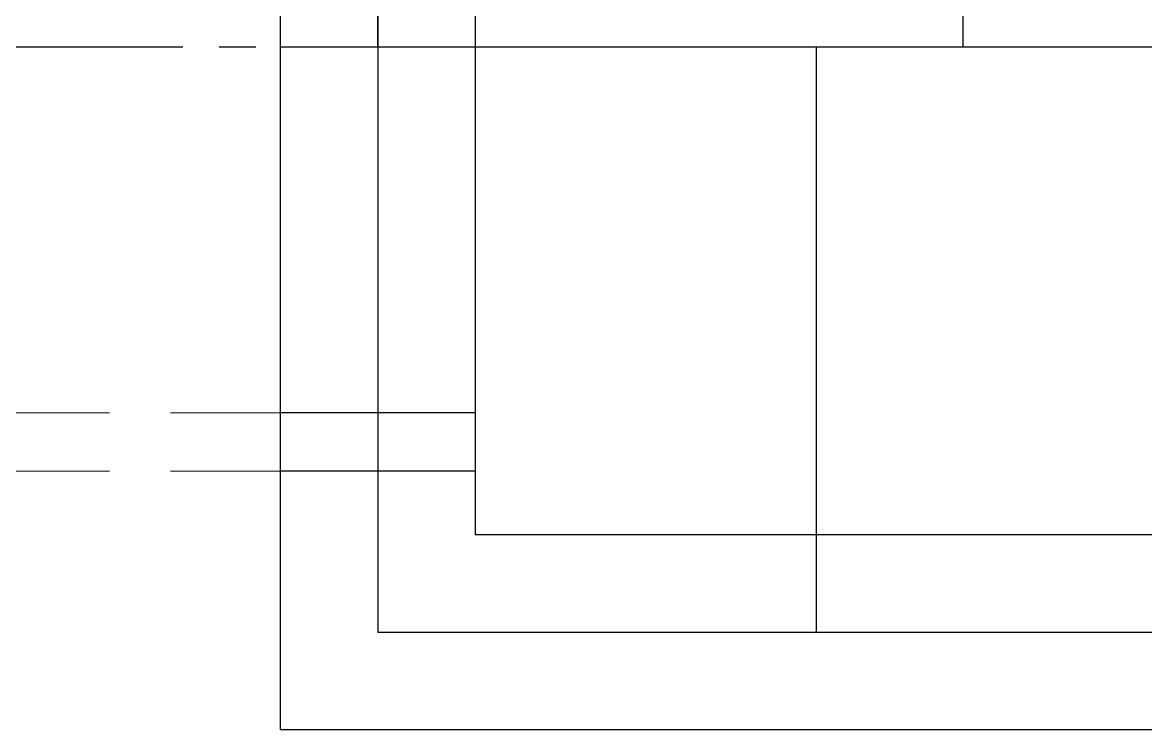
# Model space of a CAD drawing. Header units: millimetres. Extents: x -157642 to 241542, y -22875 to 31024.
# Drawn here: x -23579 to -21275, y 12275 to 13726 of the extents above; entities that cross this region are included whole.
import ezdxf

# ---------------------------------------------------------------- set-up
doc = ezdxf.new("R2010")
doc.units = ezdxf.units.MM
doc.header["$LTSCALE"] = 100
doc.header["$MEASUREMENT"] = 0
for name, pattern in [('CENTERX2', [4, 2.5, -0.5, 0.5, -0.5]), ('DASHED2', [0.375, 0.25, -0.125]), ('DASHEDX2', [1.5, 1, -0.5])]:
    doc.linetypes.add(name, pattern=pattern)
doc.layers.add('4', color=4, linetype='DASHEDX2', transparency=0.1)
doc.layers.add('8', color=8, linetype='Continuous')
doc.layers.add('L1-DRAINAGE-TRANS_PIPE', color=230, linetype='CENTERX2')
doc.layers.add('pipe', color=23, linetype='DASHED2', lineweight=0)

# ---------------------------------------------------------------- blocks, each defined once
blk = doc.blocks.new('d1500')
at = {"layer": '4', "ltscale": 3}
for points in [[(-0.8, -2.6), (1.4, -2.6), (1.4, 0.2), (-0.8, 0.2)], [(-0.6, -2.4), (1.2, -2.4), (1.2, 0), (-0.6, 0)]]:
    blk.add_lwpolyline(points, close=True, dxfattribs=at)
at = {"layer": '4', "ltscale": 1.5}
blk.add_lwpolyline([(0.6, 0), (0.6, -1.2), (-0.6, -1.2), (-0.6, 0)], close=True, dxfattribs=at)
at = {"layer": '8', "ltscale": 3}
for p, q in [((1.4, -1.2), (-0.8, -1.2)), ((0.3, -2.4), (0.3, -1.2))]:
    blk.add_line(p, q, dxfattribs=at)
at = {"layer": '8', "ltscale": 1.5}
for p, q in [((-0.4, -1.95), (-0.8, -1.95)), ((-0.4, -2.07), (-0.8, -2.07))]:
    blk.add_line(p, q, dxfattribs=at)
blk.add_lwpolyline([(-0.4, -2.2), (1, -2.2), (1, -0.2), (-0.4, -0.2)], close=True, dxfattribs=at)

msp = doc.modelspace()

# ---------------------------------------------------------------- linework, layer by layer
at = {"layer": 'L1-DRAINAGE-TRANS_PIPE', "ltscale": 1.5}
msp.add_lwpolyline([(-22650.6, 13675.1), (-52650.6, 13675.1)], dxfattribs=at)
at = {"layer": 'pipe', "ltscale": 10}
for points in [[(-22650.6, 12925.1), (-52650.6, 12925.1)], [(-22650.6, 12805.1), (-52650.6, 12805.1)]]:
    msp.add_lwpolyline(points, dxfattribs=at)

# ---------------------------------------------------------------- block references
at = {"xscale": 999.9999999999995, "yscale": 999.9999999999995, "zscale": 999.9999999999995, "rotation": 1.903093957980094e-07}
msp.add_blockref('d1500', (-22250.6, 14875.1), dxfattribs=at)

doc.saveas('drawing.dxf')
